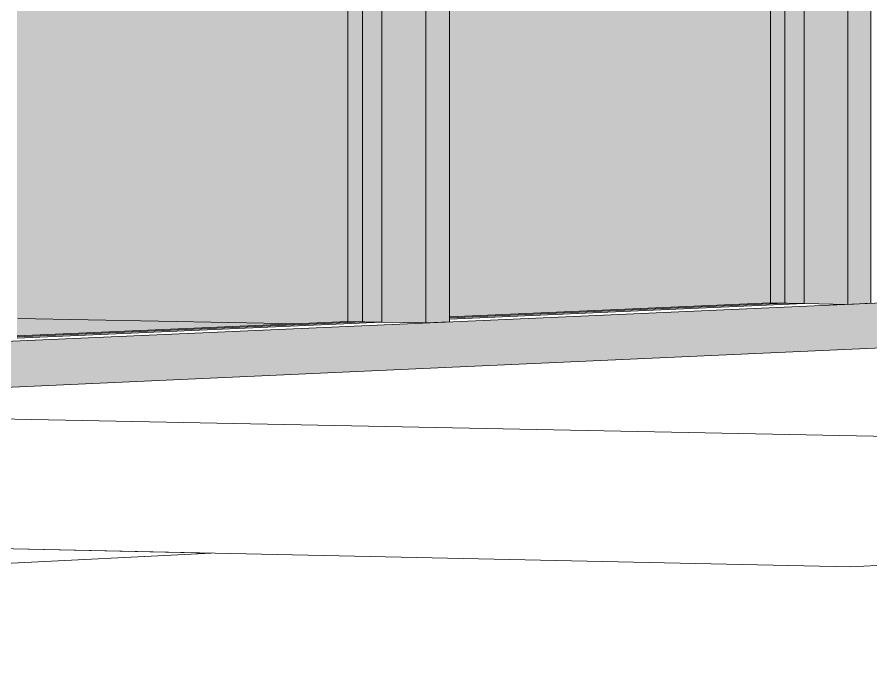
# Model space of a CAD drawing. Header units: inches. Extents: x 31213 to 31218, y -65 to 66.
# Drawn here: x 31213.85621 to 31213.87577, y 65.9588 to 65.97362 of the extents above; entities that cross this region are included whole.
import ezdxf

# ---------------------------------------------------------------- set-up
doc = ezdxf.new("R2010")
doc.units = ezdxf.units.IN
doc.header["$MEASUREMENT"] = 0
for name, color, linetype, lineweight in [('A-DETL', 90, 'Continuous', 9), ('A-FLOR-OTLN', 90, 'Continuous', 9), ('A-GLAZ-CURT', 52, 'Continuous', 9), ('A-GLAZ-CWMG', 51, 'Continuous', 9), ('Conc', 7, 'Continuous', 9), ('EOP-PR', 4, 'Continuous', 9)]:
    doc.layers.add(name, color=color, linetype=linetype, lineweight=lineweight)

msp = doc.modelspace()

# ---------------------------------------------------------------- hatches: boundary and pattern name
at = {"layer": 'A-GLAZ-CURT', "lineweight": 5, "transparency": 33554458}
for points in [[(31213.856212, 65.966262), (31213.864568, 65.966629), (31213.864568, 66.015643), (31213.856212, 66.015815), (31213.856212, 65.966624)], [(31213.866116, 65.966697), (31213.87424, 65.967054), (31213.87424, 66.015444), (31213.866116, 66.015611), (31213.866116, 65.967049)]]:
    msp.add_hatch(color=256, dxfattribs=at).paths.add_polyline_path(points, flags=0)
at = {"layer": 'A-GLAZ-CWMG', "lineweight": 5}
for points in [[(31213.864568, 65.966629), (31213.864568, 66.015643), (31213.863786, 66.015636), (31213.863786, 65.966644)], [(31213.865574, 65.96661), (31213.865574, 66.015651), (31213.864568, 66.015643), (31213.864568, 65.966629), (31213.864934, 65.966622)], [(31213.865574, 65.96661), (31213.866115, 65.966634), (31213.866115, 66.01564), (31213.865574, 66.015651), (31213.865574, 65.968904)], [(31213.87424, 65.967054), (31213.87424, 66.015444), (31213.873464, 66.015437), (31213.873464, 65.967068)], [(31213.875239, 65.967035), (31213.875239, 66.015452), (31213.87424, 66.015444), (31213.87424, 65.967054), (31213.874604, 65.967047)], [(31213.875239, 65.967035), (31213.875766, 65.967059), (31213.875766, 66.015441), (31213.875239, 66.015452), (31213.875239, 65.968902)], [(31213.875503, 65.966021), (31213.884918, 65.966448), (31213.884918, 65.967461), (31213.875503, 65.967047)], [(31213.865845, 65.965583), (31213.875503, 65.966021), (31213.875503, 65.967047), (31213.865845, 65.966622)], [(31213.855934, 65.965133), (31213.865845, 65.965583), (31213.865845, 65.966622), (31213.855934, 65.966186)]]:
    msp.add_hatch(color=256, dxfattribs=at).paths.add_polyline_path(points, flags=0)

# ---------------------------------------------------------------- linework, layer by layer
at = {"layer": 'A-DETL'}
msp.add_line((31213.862674, 65.966589), (31213.856228, 65.966709), dxfattribs=at)
at = {"layer": 'A-FLOR-OTLN'}
msp.add_line((31213.802482, 65.962591), (31213.860656, 65.961335), dxfattribs=at)
at = {"layer": 'A-GLAZ-CURT'}
for p, q in [((31213.864121, 66.015639), (31213.864121, 65.966637)), ((31213.864568, 65.966629), (31213.864568, 66.015643)), ((31213.873797, 66.01544), (31213.873797, 65.967062)), ((31213.87424, 65.967054), (31213.87424, 66.015444)), ((31213.873797, 65.967062), (31213.866116, 65.966725)), ((31213.866116, 65.966697), (31213.87424, 65.967054)), ((31213.873797, 65.967062), (31213.87424, 65.967054)), ((31213.856212, 65.966262), (31213.864568, 65.966629)), ((31213.864121, 65.966637), (31213.856213, 65.96629)), ((31213.864121, 65.966637), (31213.864568, 65.966629))]:
    msp.add_line(p, q, dxfattribs=at)
at = {"layer": 'A-GLAZ-CWMG'}
for p, q in [((31213.863786, 65.966644), (31213.863786, 66.015636)), ((31213.865574, 66.015651), (31213.865574, 65.96661)), ((31213.866115, 66.01564), (31213.866115, 65.966634)), ((31213.873464, 65.967068), (31213.873464, 66.015437)), ((31213.875239, 66.015452), (31213.875239, 65.967035)), ((31213.875766, 66.015441), (31213.875766, 65.967059)), ((31213.875503, 65.967047), (31213.884918, 65.967461)), ((31213.865845, 65.966622), (31213.875503, 65.967047)), ((31213.866116, 65.966746), (31213.873464, 65.967068)), ((31213.87424, 65.967054), (31213.873464, 65.967068)), ((31213.875239, 65.967035), (31213.87424, 65.967054)), ((31213.875766, 65.967059), (31213.875239, 65.967035)), ((31213.855934, 65.966186), (31213.865845, 65.966622)), ((31213.856213, 65.966312), (31213.863786, 65.966644)), ((31213.864568, 65.966629), (31213.863786, 65.966644)), ((31213.865574, 65.96661), (31213.864568, 65.966629)), ((31213.866115, 65.966634), (31213.865574, 65.96661)), ((31213.875503, 65.966017), (31213.884918, 65.966444)), ((31213.865845, 65.965579), (31213.875503, 65.966017)), ((31213.855934, 65.96513), (31213.865845, 65.965579))]:
    msp.add_line(p, q, dxfattribs=at)
at = {"layer": 'Conc'}
for p, q in [((31214.347006, 65.985554), (31213.875296, 65.961019)), ((31213.875296, 65.961019), (31213.22581, 65.975037)), ((31213.844888, 65.964629), (31213.888, 65.96377))]:
    msp.add_line(p, q, dxfattribs=at)
at = {"layer": 'EOP-PR'}
msp.add_line((31213.802972, 65.958416), (31213.860656, 65.961335), dxfattribs=at)

doc.saveas('drawing.dxf')
